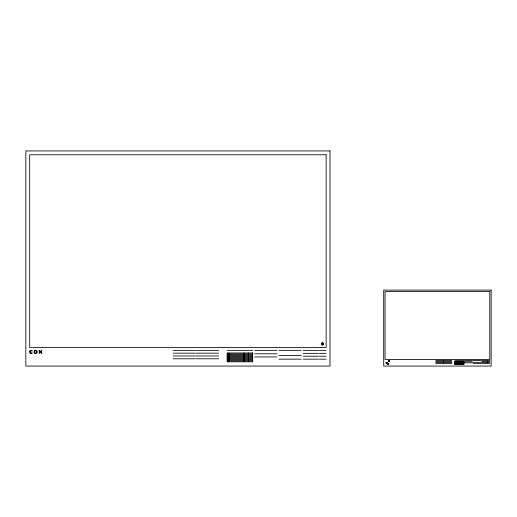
<?xml version="1.0" encoding="UTF-8"?>
<svg xmlns="http://www.w3.org/2000/svg" width="517" height="517" viewBox="0 0 517 517"><rect width="100%" height="100%" fill="white"/><g stroke="black" fill="none" stroke-linecap="round" stroke-linejoin="round"><path stroke-width="0.78" d="M387.123 363.257L387.123 362.721M387.782 363.529L387.711 364.155L388.131 364.162M386.457 362.701L386.457 363.315M386.819 363.186L386.897 362.986M386.89 363.012C387.317 362.785 386.231 363.031 386.529 363.322M321.296 343.876L323.603 343.876A1.15 1.15 0 0 1 321.871 344.871A1.15 1.15 0 0 1 321.871 342.874A1.15 1.15 0 0 1 323.603 343.876M173.098 350.345L195.413 350.345M196.305 350.345L218.613 350.345M227.183 350.345L252.761 350.345M254.681 350.345L277.015 350.345M278.934 350.345L301.262 350.345M303.182 350.345L318.491 350.345M319.383 350.345L326.156 350.345M173.098 353.163L195.413 353.163M196.305 353.163L218.613 353.163M303.182 353.337L318.491 353.337M319.383 353.337L326.156 353.337M254.681 353.802L277.015 353.802M227.183 353.971L252.697 353.971M227.183 354.953L252.697 354.953M278.934 355.509L301.262 355.509M173.098 355.974L195.413 355.974M196.305 355.974L218.613 355.974M227.183 355.929L252.697 355.929M303.182 356.232L318.491 356.232M319.383 356.232L326.156 356.232M227.183 356.911L252.697 356.911M254.681 356.95L277.015 356.95M227.183 357.893L252.697 357.893M173.098 358.785L195.413 358.785M196.305 358.785L218.613 358.785M227.183 358.876L252.697 358.876M278.934 359.16L301.262 359.16M303.182 359.16L318.491 359.16M319.383 359.16L326.156 359.16M227.183 359.851L252.697 359.851M435.728 360.511L443.612 360.511M443.929 360.511L451.806 360.511M454.831 360.511L463.872 360.511M464.544 360.511L472.435 360.511M473.113 360.511L481.004 360.511M481.676 360.511L487.085 360.511M487.402 360.511L489.793 360.511M227.183 360.834L252.697 360.834M435.728 361.506L443.612 361.506M443.929 361.506L451.806 361.506M481.676 361.57L487.085 361.57M487.402 361.57L489.793 361.57M454.831 361.79L463.846 361.79M464.544 361.732L472.435 361.732M454.831 362.139L463.846 362.139M473.113 362.333L481.004 362.333M435.728 362.501L443.612 362.501M443.929 362.501L451.806 362.501M454.831 362.482L463.846 362.482M385.869 362.688L385.792 363.05M387.711 362.688L387.789 363.07M481.676 362.591L487.085 362.591M487.402 362.591L489.793 362.591M454.831 362.831L463.846 362.831M464.544 362.844L472.435 362.844M454.831 363.18L463.846 363.18M435.728 363.496L443.612 363.496M443.929 363.496L451.806 363.496M454.831 363.522L463.846 363.522M473.113 363.625L481.004 363.625M481.676 363.625L487.085 363.625M487.402 363.625L489.793 363.625M454.831 363.871L463.846 363.871M387.795 364.097L388.131 364.097M454.831 364.214L463.846 364.214M386.794 363.244L386.6 362.76M387.265 363.083L387.259 362.74M386.322 362.863L386.244 363.07M462.398 361.435L462.398 364.563M460.821 361.435L460.821 364.563M455.425 361.435L455.425 364.563M388.752 363.535L388.752 363.903M388.674 363.541L388.674 363.89M388.299 363.897L388.222 363.529L388.222 363.897M387.789 363.567L387.789 364.097M387.336 362.701L387.336 363.057M387.052 362.889L387.052 363.244M322.453 342.719L322.453 345.026M322.246 342.739L322.246 343.876M248.599 352.962L248.599 361.816M244.14 352.962L244.14 361.816M228.863 352.962L228.863 361.816M36.397 350.52A1.564 1.564 0 0 1 37.108 352.4M36.991 352.652A1.564 1.564 0 0 1 35.111 353.363M34.639 353.098A1.564 1.564 0 0 1 34.148 351.366M34.264 351.114A1.564 1.564 0 0 1 34.406 350.901M36.158 350.41A1.564 1.564 0 0 0 35.602 350.319A1.532 1.532 0 0 0 34.471 350.92M34.91 353.221A1.532 1.532 0 0 1 34.704 353.079M36.707 351.508A1.118 1.118 0 0 1 36.358 352.749M36.016 352.937A1.118 1.118 0 0 1 34.781 352.588M34.529 351.864A1.118 1.118 0 0 1 34.943 351.011M34.62 352.251A1.099 1.099 0 0 1 34.555 351.864M35.285 350.836A1.131 1.131 0 0 1 36.533 351.192M30.348 352.575A1.118 1.118 0 0 0 32.002 352.665L32.3 352.962A1.551 1.551 0 0 1 30.71 353.331M30.16 352.239A1.118 1.118 0 0 1 30.509 351.004M30.839 350.817A1.118 1.118 0 0 1 31.233 350.752A1.118 1.118 0 0 1 32.002 351.095L32.3 350.797A1.532 1.532 0 0 0 30.031 350.92A1.551 1.551 0 0 0 29.87 351.108M30.238 353.066A1.551 1.551 0 0 1 29.753 351.36M30.471 353.221A1.532 1.532 0 0 1 30.257 353.079M40.113 352.478L39.24 353.35L38.937 353.046L39.809 352.174L40.113 352.478M388.752 361.267L388.338 361.467L388.752 361.267M39.24 350.41L38.93 350.713L39.809 351.592L40.113 351.282L39.24 350.41M41.573 350.403L40.694 351.282L41.005 351.592L41.883 350.713L41.573 350.403M41.877 353.046L41.573 353.35L40.694 352.478L41.005 352.174L41.877 353.046M388.441 360.536L388.642 360.95L388.441 360.536M389.269 360.53L389.068 360.95L389.269 360.53M389.372 361.467L388.958 361.267L389.372 361.467M329.995 150.938L25.85 150.938L25.85 366.062L329.995 366.062L329.995 150.938M326.156 154.77L29.689 154.77L29.689 347.521L326.156 347.521L326.156 154.77M491.15 290.089L383.711 290.089L383.711 366.062L491.15 366.062L491.15 290.089M489.793 291.426L385.068 291.426L385.068 359.515L489.793 359.515L489.793 291.426M252.697 352.962L227.183 352.962L227.183 361.816L252.697 361.816L252.697 352.962M463.846 361.435L454.831 361.435L454.831 364.563L463.846 364.563L463.846 361.435"/></g></svg>
